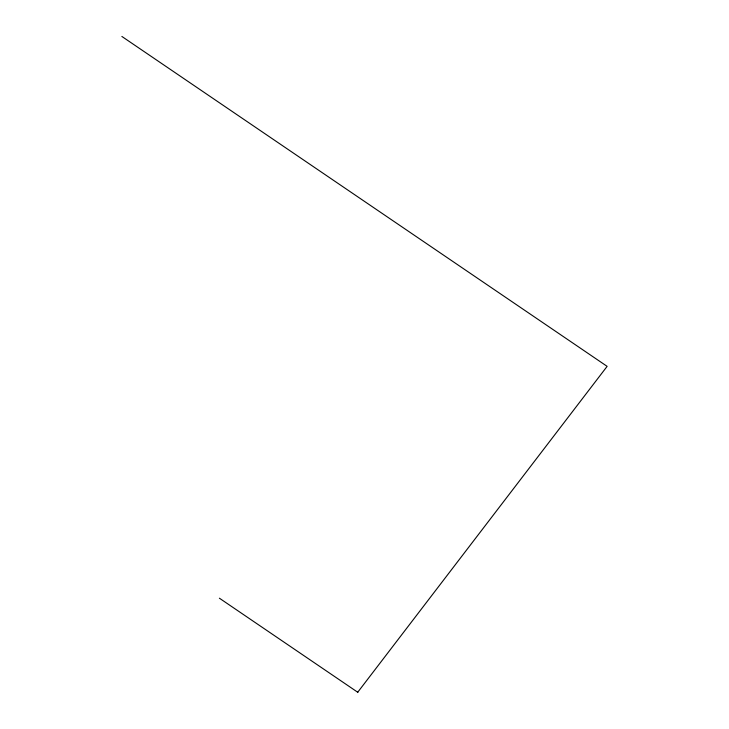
<?xml version="1.0" encoding="UTF-8"?>
<svg xmlns="http://www.w3.org/2000/svg" width="729" height="729" viewBox="0 0 729 729"><rect width="100%" height="100%" fill="white"/><g stroke="black" fill="none" stroke-linecap="round" stroke-linejoin="round"><path stroke-width="1.09" d="M357.492 692.55L607.129 366.35L121.871 36.45M219.393 598.199L357.839 692.322"/></g></svg>
